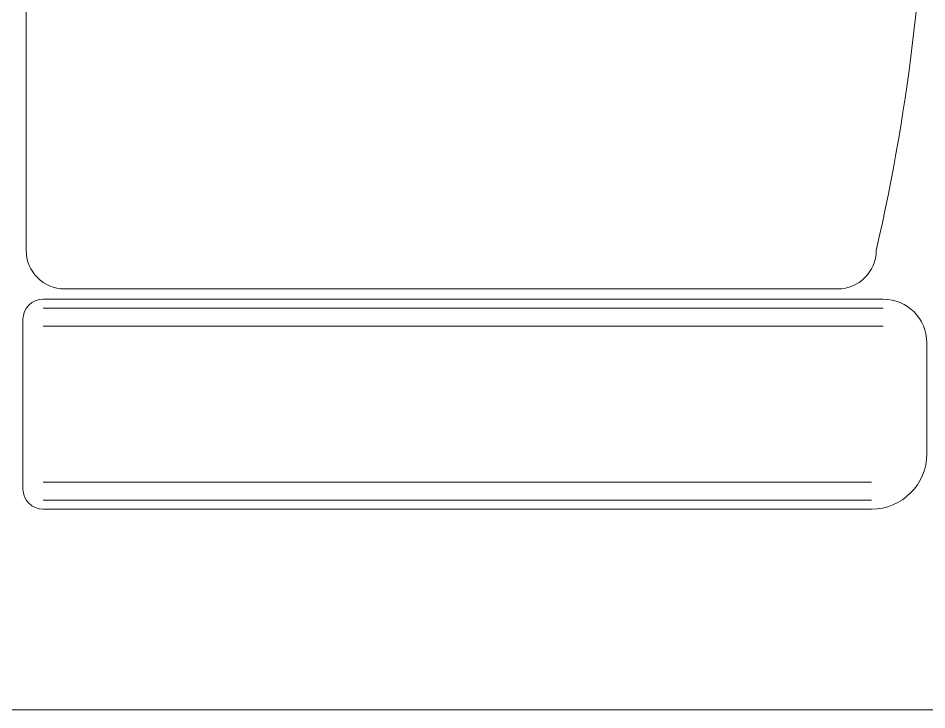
# Model space of a CAD drawing. Header units: millimetres. Extents: x -160614 to 59925, y -157025 to 0.
# Drawn here: x -135617 to -135017, y -111473 to -111016 of the extents above; entities that cross this region are included whole.
import ezdxf

# ---------------------------------------------------------------- set-up
doc = ezdxf.new("R2010")
doc.units = ezdxf.units.MM
doc.header["$LTSCALE"] = 8
for name, color, linetype, lineweight in [('72_EGR_EQP_TAG', 9, 'Continuous', 5), ('LOADING', 9, 'Continuous', 5), ('Walls', 9, 'Continuous', 5)]:
    doc.layers.add(name, color=color, linetype=linetype, lineweight=lineweight)

# ---------------------------------------------------------------- blocks, each defined once
blk = doc.blocks.new('GF21008-P')
at = {"layer": 'LOADING'}
for p, q in [((0.68432, -0.20374), (0.79645, -0.20374)), ((0.02235, -0.20585), (0.63897, -0.20585)), ((0.67107, -0.77123), (0.67107, -0.21699)), ((0.67698, -0.77123), (0.67698, -0.21699)), ((0.6888, -0.77123), (0.6888, -0.21699)), ((0.79197, -0.76339), (0.79197, -0.21699)), ((0.80379, -0.76339), (0.80379, -0.21699)), ((0.8097, -0.76339), (0.8097, -0.21699)), ((0.66431, -0.74126), (0.66431, -0.23119)), ((0.69984, -0.8), (0.77309, -0.8))]:
    blk.add_line(p, q, dxfattribs=at)
for centre, radius, start, end in [((0.68432, -0.21699), 0.01325, 90, 180), ((0.79645, -0.21699), 0.01325, 0, 90), ((0.63897, -0.23119), 0.02534, 0, 90), ((0.63897, -0.74126), 0.02534, 270, 0), ((0.3447, 0.51055), 1.31061, 257.02456, 282.97544), ((0.77309, -0.76339), 0.03661, 270, 0), ((0.69984, -0.77123), 0.02877, 180, 270)]:
    blk.add_arc(centre, radius, start, end, dxfattribs=at)
blk = doc.blocks.new('GF1')
at = {"layer": 'Walls', "color": 9}
blk.add_line((-135859.37, -111472.61), (-132259.37, -111472.61), dxfattribs=at)
at = {"layer": 'LOADING', "color": 9, "xscale": -1000, "yscale": 1000, "zscale": 1000, "rotation": 90.00000000000017}
blk.add_blockref('GF21008-P', (-135817.32, -110530.5, 0), dxfattribs=at)

msp = doc.modelspace()

# ---------------------------------------------------------------- block references
at = {"layer": '72_EGR_EQP_TAG'}
msp.add_blockref('GF1', (0, 0), dxfattribs=at)

doc.saveas('drawing.dxf')
